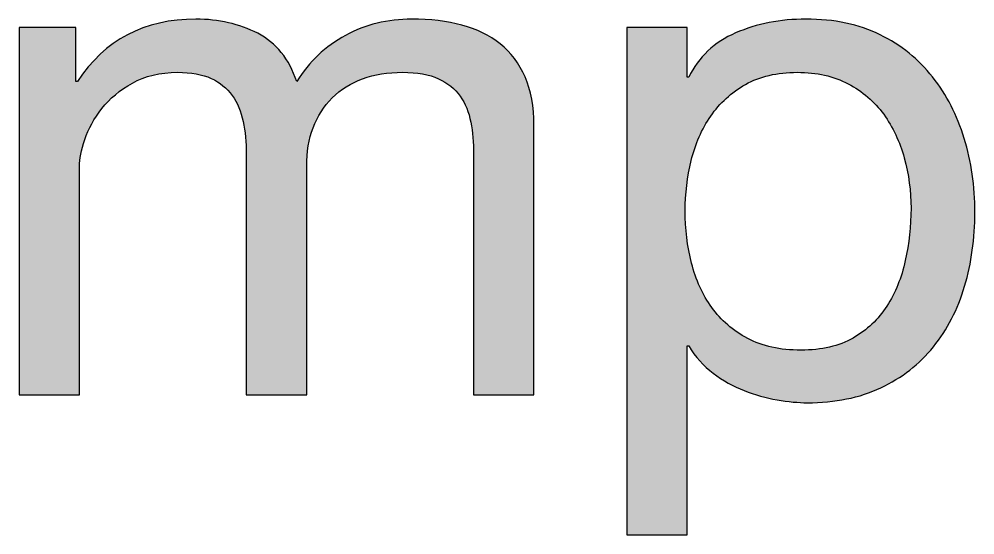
# Paper-space layout 'A0mask (portrait)' of a CAD drawing. Extents: x 0 to 810, y 0 to 1153.
# Drawn here: x 651.85 to 657.4, y 58.4 to 61.39 of the extents above; entities that cross this region are included whole.
import ezdxf
from ezdxf.enums import TextEntityAlignment as Align

# ---------------------------------------------------------------- set-up
doc = ezdxf.new("R2010")
doc.units = 0
doc.layers.get('0').update_dxf_attribs({"linetype": 'CONTINUOUS'})
doc.layers.get('Defpoints').update_dxf_attribs({"linetype": 'CONTINUOUS'})
doc.layers.add('JPP_Mask', color=7, linetype='CONTINUOUS')
doc.styles.add('JPP', font='arial.ttf')

# ---------------------------------------------------------------- blocks, each defined once
blk = doc.blocks.new('A0mask (portrait)')
at = {"true_color": 0x004a91}
h = blk.add_hatch(color=154, dxfattribs=at)
edge = h.paths.add_edge_path()
edge.add_spline(control_points=[(652.2313, 60.6904), (652.2521, 60.7524), (652.2848, 60.812), (652.3302, 60.8698), (652.3757, 60.9275), (652.4348, 60.9768), (652.5072, 61.0179)], knot_values=[28, 28, 28, 28, 29, 29, 29, 30, 30, 30, 30], degree=3, periodic=0)
edge.add_spline(control_points=[(652.5072, 61.0179), (652.5801, 61.0591), (652.6672, 61.08), (652.769, 61.08)], knot_values=[27, 27, 27, 27, 28, 28, 28, 28], degree=3, periodic=0)
edge.add_spline(control_points=[(652.769, 61.08), (652.8485, 61.08), (652.9139, 61.0681), (652.9645, 61.0449)], knot_values=[26, 26, 26, 26, 27, 27, 27, 27], degree=3, periodic=0)
edge.add_spline(control_points=[(652.9645, 61.0449), (653.0156, 61.0213), (653.0559, 60.9886), (653.0862, 60.946), (653.1165, 60.9034), (653.1378, 60.8532), (653.1501, 60.7955), (653.1624, 60.7377), (653.1685, 60.6748), (653.1685, 60.6061)], knot_values=[23, 23, 23, 23, 24, 24, 24, 25, 25, 25, 26, 26, 26, 26], degree=3, periodic=0)
edge.add_spline(control_points=[(653.1685, 60.6061), (653.1685, 60.6061), (653.1685, 59.2092), (653.1685, 59.2092), (653.1685, 59.2092), (653.2561, 59.2092), (653.3437, 59.2092)], knot_values=[21.5, 21.5, 21.5, 21.5, 22.5, 22.5, 22.5, 23, 23, 23, 23], degree=3, periodic=0)
edge.add_spline(control_points=[(653.3437, 59.2092), (653.4312, 59.2092), (653.5188, 59.2092), (653.5188, 59.2092), (653.5188, 59.2092), (653.5188, 59.5409), (653.5188, 59.8727)], knot_values=[20.5, 20.5, 20.5, 20.5, 21, 21, 21, 21.5, 21.5, 21.5, 21.5], degree=3, periodic=0)
edge.add_spline(control_points=[(653.5188, 59.8727), (653.5188, 60.2044), (653.5188, 60.5361), (653.5188, 60.5361), (653.5188, 60.7008), (653.5685, 60.8324), (653.6674, 60.9313)], knot_values=[19, 19, 19, 19, 19.5, 19.5, 19.5, 20.5, 20.5, 20.5, 20.5], degree=3, periodic=0)
edge.add_spline(control_points=[(653.6674, 60.9313), (653.7659, 61.0303), (653.9022, 61.08), (654.075, 61.08)], knot_values=[18, 18, 18, 18, 19, 19, 19, 19], degree=3, periodic=0)
edge.add_spline(control_points=[(654.075, 61.08), (654.1602, 61.08), (654.2298, 61.0676), (654.2833, 61.0426)], knot_values=[17, 17, 17, 17, 18, 18, 18, 18], degree=3, periodic=0)
edge.add_spline(control_points=[(654.2833, 61.0426), (654.3368, 61.0179), (654.3784, 60.9843), (654.4087, 60.9417), (654.439, 60.8991), (654.4598, 60.849), (654.4707, 60.7912), (654.4816, 60.7335), (654.4873, 60.6719), (654.4873, 60.6061)], knot_values=[14, 14, 14, 14, 15, 15, 15, 16, 16, 16, 17, 17, 17, 17], degree=3, periodic=0)
edge.add_spline(control_points=[(654.4873, 60.6061), (654.4873, 60.6061), (654.4873, 59.2092), (654.4873, 59.2092), (654.4873, 59.2092), (654.5748, 59.2092), (654.6622, 59.2092)], knot_values=[12.5, 12.5, 12.5, 12.5, 13.5, 13.5, 13.5, 14, 14, 14, 14], degree=3, periodic=0)
edge.add_spline(control_points=[(654.6622, 59.2092), (654.7497, 59.2092), (654.8371, 59.2092), (654.8371, 59.2092), (654.8371, 59.2092), (654.8371, 59.5996), (654.8371, 59.99)], knot_values=[11.5, 11.5, 11.5, 11.5, 12, 12, 12, 12.5, 12.5, 12.5, 12.5], degree=3, periodic=0)
edge.add_spline(control_points=[(654.8371, 59.99), (654.8371, 60.3804), (654.8371, 60.7709), (654.8371, 60.7709), (654.8371, 60.8807), (654.8201, 60.9749), (654.786, 61.053)], knot_values=[10, 10, 10, 10, 10.5, 10.5, 10.5, 11.5, 11.5, 11.5, 11.5], degree=3, periodic=0)
edge.add_spline(control_points=[(654.786, 61.053), (654.7514, 61.1311), (654.7036, 61.195), (654.6416, 61.2447)], knot_values=[9, 9, 9, 9, 10, 10, 10, 10], degree=3, periodic=0)
edge.add_spline(control_points=[(654.6416, 61.2447), (654.5796, 61.2939), (654.5058, 61.3304), (654.4191, 61.3536)], knot_values=[8, 8, 8, 8, 9, 9, 9, 9], degree=3, periodic=0)
edge.add_spline(control_points=[(654.4191, 61.3536), (654.3325, 61.3772), (654.236, 61.3886), (654.1285, 61.3886)], knot_values=[7, 7, 7, 7, 8, 8, 8, 8], degree=3, periodic=0)
edge.add_spline(control_points=[(654.1285, 61.3886), (653.9884, 61.3886), (653.8601, 61.3573), (653.7437, 61.2939)], knot_values=[6, 6, 6, 6, 7, 7, 7, 7], degree=3, periodic=0)
edge.add_spline(control_points=[(653.7437, 61.2939), (653.6267, 61.231), (653.5325, 61.1415), (653.4611, 61.026)], knot_values=[5, 5, 5, 5, 6, 6, 6, 6], degree=3, periodic=0)
edge.add_spline(control_points=[(653.4611, 61.026), (653.417, 61.1581), (653.3418, 61.2513), (653.2348, 61.3062)], knot_values=[4, 4, 4, 4, 5, 5, 5, 5], degree=3, periodic=0)
edge.add_spline(control_points=[(653.2348, 61.3062), (653.1273, 61.3611), (653.0081, 61.3886), (652.876, 61.3886)], knot_values=[3, 3, 3, 3, 4, 4, 4, 4], degree=3, periodic=0)
edge.add_spline(control_points=[(652.876, 61.3886), (652.5768, 61.3886), (652.3473, 61.2679), (652.1882, 61.026)], knot_values=[2, 2, 2, 2, 3, 3, 3, 3], degree=3, periodic=0)
edge.add_spline(control_points=[(652.1797, 61.026), (652.1797, 61.026), (652.1797, 61.1043), (652.1797, 61.1827)], knot_values=[0.5, 0.5, 0.5, 0.5, 1, 1, 1, 1], degree=3, periodic=0)
edge.add_spline(control_points=[(652.1797, 61.1827), (652.1797, 61.261), (652.1797, 61.3394), (652.1797, 61.3394), (652.1797, 61.3394), (652.1591, 61.3394), (652.1282, 61.3394)], knot_values=[34.749965, 34.749965, 34.749965, 34.749965, 35.249965, 35.249965, 35.249965, 35.5, 35.5, 35.5, 35.5], degree=3, periodic=0)
edge.add_spline(control_points=[(652.1282, 61.3394), (652.0973, 61.3394), (652.0561, 61.3394), (652.0149, 61.3394)], knot_values=[34.49997, 34.49997, 34.49997, 34.49997, 34.749965, 34.749965, 34.749965, 34.749965], degree=3, periodic=0)
edge.add_spline(control_points=[(652.0149, 61.3394), (651.9943, 61.3394), (651.9738, 61.3394), (651.9545, 61.3394)], knot_values=[34.374972, 34.374972, 34.374972, 34.374972, 34.49997, 34.49997, 34.49997, 34.49997], degree=3, periodic=0)
edge.add_spline(control_points=[(651.9545, 61.3394), (651.9352, 61.3394), (651.9171, 61.3394), (651.9017, 61.3394)], knot_values=[34.249975, 34.249975, 34.249975, 34.249975, 34.374973, 34.374973, 34.374973, 34.374973], degree=3, periodic=0)
edge.add_spline(control_points=[(651.9017, 61.3394), (651.894, 61.3394), (651.8869, 61.3394), (651.8806, 61.3394)], knot_values=[34.187476, 34.187476, 34.187476, 34.187476, 34.249975, 34.249975, 34.249975, 34.249975], degree=3, periodic=0)
edge.add_spline(control_points=[(651.8806, 61.3394), (651.8743, 61.3394), (651.8689, 61.3394), (651.8644, 61.3394)], knot_values=[34.124977, 34.124977, 34.124977, 34.124977, 34.187476, 34.187476, 34.187476, 34.187476], degree=3, periodic=0)
edge.add_spline(control_points=[(651.8502, 61.3394), (651.8502, 61.3394), (651.8502, 61.3394), (651.8502, 61.3394), (651.8502, 61.3394), (651.8502, 61.3394), (651.8502, 61.3394)], knot_values=[33.99998, 33.99998, 33.99998, 33.99998, 34.001425, 34.001425, 34.001425, 34.001445, 34.001445, 34.001445, 34.001445], degree=3, periodic=0)
edge.add_spline(control_points=[(651.8502, 61.3394), (651.8502, 61.3393), (651.8502, 60.8068), (651.8502, 60.2743)], knot_values=[33.49999, 33.49999, 33.49999, 33.49999, 33.99998, 33.99998, 33.99998, 33.99998], degree=3, periodic=0)
edge.add_spline(control_points=[(651.8502, 60.2743), (651.8502, 59.7417), (651.8502, 59.2092), (651.8502, 59.2092), (651.8502, 59.2092), (651.8502, 59.2092), (651.8502, 59.2092)], knot_values=[32.999023, 32.999023, 32.999023, 32.999023, 33.499013, 33.499013, 33.499013, 33.49999, 33.49999, 33.49999, 33.49999], degree=3, periodic=0)
edge.add_spline(control_points=[(651.8589, 59.2092), (651.8607, 59.2092), (651.8629, 59.2092), (651.8653, 59.2092)], knot_values=[32.875002, 32.875002, 32.875002, 32.875002, 32.906252, 32.906252, 32.906252, 32.906252], degree=3, periodic=0)
edge.add_spline(control_points=[(651.8653, 59.2092), (651.8701, 59.2092), (651.8759, 59.2092), (651.8825, 59.2092)], knot_values=[32.812504, 32.812504, 32.812504, 32.812504, 32.875002, 32.875002, 32.875002, 32.875002], degree=3, periodic=0)
edge.add_spline(control_points=[(651.8825, 59.2092), (651.8892, 59.2092), (651.8967, 59.2092), (651.905, 59.2092)], knot_values=[32.750005, 32.750005, 32.750005, 32.750005, 32.812504, 32.812504, 32.812504, 32.812504], degree=3, periodic=0)
edge.add_spline(control_points=[(651.905, 59.2092), (651.9214, 59.2092), (651.9405, 59.2092), (651.9611, 59.2092)], knot_values=[32.625008, 32.625008, 32.625008, 32.625008, 32.750005, 32.750005, 32.750005, 32.750005], degree=3, periodic=0)
edge.add_spline(control_points=[(651.9611, 59.2092), (651.9816, 59.2092), (652.0035, 59.2092), (652.0254, 59.2092)], knot_values=[32.50001, 32.50001, 32.50001, 32.50001, 32.625008, 32.625008, 32.625008, 32.625008], degree=3, periodic=0)
edge.add_spline(control_points=[(652.0254, 59.2092), (652.0691, 59.2092), (652.1129, 59.2092), (652.1458, 59.2092)], knot_values=[32.250015, 32.250015, 32.250015, 32.250015, 32.50001, 32.50001, 32.50001, 32.50001], degree=3, periodic=0)
edge.add_spline(control_points=[(652.1458, 59.2092), (652.1786, 59.2092), (652.2005, 59.2092), (652.2005, 59.2092), (652.2005, 59.2092), (652.2005, 59.2092), (652.2005, 59.2092)], knot_values=[31.999532, 31.999532, 31.999532, 31.999532, 32.249547, 32.249547, 32.249547, 32.250015, 32.250015, 32.250015, 32.250015], degree=3, periodic=0)
edge.add_spline(control_points=[(652.2005, 59.2092), (652.2005, 59.2092), (652.2005, 59.2092), (652.2005, 59.2092)], knot_values=[31.999288, 31.999288, 31.999288, 31.999288, 31.999532, 31.999532, 31.999532, 31.999532], degree=3, periodic=0)
edge.add_spline(control_points=[(652.2005, 59.2177), (652.2005, 59.2196), (652.2005, 59.2217), (652.2005, 59.2241)], knot_values=[31.937521, 31.937521, 31.937521, 31.937521, 31.953146, 31.953146, 31.953146, 31.953146], degree=3, periodic=0)
edge.add_spline(control_points=[(652.2005, 59.2241), (652.2005, 59.229), (652.2005, 59.235), (652.2005, 59.242)], knot_values=[31.906272, 31.906272, 31.906272, 31.906272, 31.937521, 31.937521, 31.937521, 31.937521], degree=3, periodic=0)
edge.add_spline(control_points=[(652.2005, 59.242), (652.2005, 59.2491), (652.2005, 59.2572), (652.2005, 59.2662)], knot_values=[31.875022, 31.875022, 31.875022, 31.875022, 31.906272, 31.906272, 31.906272, 31.906272], degree=3, periodic=0)
edge.add_spline(control_points=[(652.2005, 59.2662), (652.2005, 59.2844), (652.2005, 59.3064), (652.2005, 59.3317)], knot_values=[31.812524, 31.812524, 31.812524, 31.812524, 31.875022, 31.875022, 31.875022, 31.875022], degree=3, periodic=0)
edge.add_spline(control_points=[(652.2005, 59.3317), (652.2005, 59.3569), (652.2005, 59.3854), (652.2005, 59.4165)], knot_values=[31.750025, 31.750025, 31.750025, 31.750025, 31.812524, 31.812524, 31.812524, 31.812524], degree=3, periodic=0)
edge.add_spline(control_points=[(652.2005, 59.4165), (652.2005, 59.4787), (652.2005, 59.5513), (652.2005, 59.629)], knot_values=[31.625028, 31.625028, 31.625028, 31.625028, 31.750025, 31.750025, 31.750025, 31.750025], degree=3, periodic=0)
edge.add_spline(control_points=[(652.2005, 59.629), (652.2005, 59.7067), (652.2005, 59.7897), (652.2005, 59.8726)], knot_values=[31.50003, 31.50003, 31.50003, 31.50003, 31.625028, 31.625028, 31.625028, 31.625028], degree=3, periodic=0)
edge.add_spline(control_points=[(652.2005, 59.8726), (652.2005, 60.0384), (652.2005, 60.2043), (652.2005, 60.3287)], knot_values=[31.250035, 31.250035, 31.250035, 31.250035, 31.50003, 31.50003, 31.50003, 31.50003], degree=3, periodic=0)
edge.add_spline(control_points=[(652.2005, 60.3287), (652.2005, 60.4531), (652.2005, 60.5361), (652.2005, 60.5361), (652.2005, 60.5772), (652.2109, 60.6288), (652.2313, 60.6904)], knot_values=[30, 30, 30, 30, 30.250035, 30.250035, 30.250035, 31.250035, 31.250035, 31.250035, 31.250035], degree=3, periodic=0)
h = blk.add_hatch(color=154, dxfattribs=at)
edge = h.paths.add_edge_path(flags=16)
edge.add_spline(control_points=[(656.9857, 60.5834), (656.9597, 60.6781), (656.9199, 60.7623), (656.8664, 60.8366), (656.8129, 60.911), (656.7438, 60.9697), (656.66, 61.0137), (656.5762, 61.0577), (656.4782, 61.08), (656.3656, 61.08), (656.2477, 61.08), (656.1474, 61.0563), (656.065, 61.0099), (655.9826, 60.963), (655.915, 60.902), (655.8629, 60.8262), (655.8108, 60.751), (655.7729, 60.6648), (655.7498, 60.5687), (655.7266, 60.4726), (655.7147, 60.3751), (655.7147, 60.2762), (655.7147, 60.1721), (655.727, 60.0708), (655.7516, 59.9737), (655.7763, 59.8762), (655.8155, 59.7901), (655.869, 59.7162), (655.9225, 59.6419), (655.9921, 59.5822), (656.0773, 59.5368), (656.1625, 59.4914), (656.2652, 59.4686), (656.3864, 59.4686), (656.5071, 59.4686), (656.608, 59.4923), (656.6889, 59.5387), (656.7698, 59.5856), (656.8352, 59.6471), (656.8849, 59.7243), (656.9341, 59.8009), (656.9701, 59.889), (656.9918, 59.9879), (657.0141, 60.0868), (657.025, 60.1886), (657.025, 60.2928), (657.025, 60.3917), (657.0117, 60.4887), (656.9857, 60.5834)], knot_values=[0, 0, 0, 0, 1, 1, 1, 2, 2, 2, 3, 3, 3, 4, 4, 4, 5, 5, 5, 6, 6, 6, 7, 7, 7, 8, 8, 8, 9, 9, 9, 10, 10, 10, 11, 11, 11, 12, 12, 12, 13, 13, 13, 14, 14, 14, 15, 15, 15, 16, 16, 16, 16], degree=3, periodic=0)
edge = h.paths.add_edge_path()
edge.add_spline(control_points=[(655.727, 61.3394), (655.727, 61.3394), (655.727, 61.0511), (655.727, 61.0511), (655.727, 61.0511), (655.7351, 61.0511), (655.7351, 61.0511), (655.7928, 61.1689), (655.8837, 61.2551), (656.0073, 61.3086), (656.1308, 61.3621), (656.2667, 61.3886), (656.4153, 61.3886), (656.58, 61.3886), (656.7234, 61.3583), (656.8456, 61.2982), (656.9677, 61.2376), (657.0695, 61.1562), (657.1504, 61.053), (657.2314, 60.9498), (657.2929, 60.831), (657.3341, 60.6965), (657.3753, 60.5621), (657.3956, 60.4191), (657.3956, 60.2681), (657.3956, 60.1171), (657.3757, 59.9742), (657.336, 59.8398), (657.2962, 59.7048), (657.2356, 59.5875), (657.1547, 59.4876), (657.0737, 59.3872), (656.972, 59.3082), (656.8498, 59.2504), (656.7277, 59.1927), (656.5852, 59.1638), (656.4233, 59.1638), (656.3713, 59.1638), (656.3126, 59.1695), (656.2482, 59.1804), (656.1838, 59.1913), (656.1199, 59.2092), (656.0565, 59.2339), (655.9935, 59.2585), (655.9339, 59.2921), (655.8776, 59.3347), (655.8212, 59.3773), (655.7739, 59.4303), (655.7351, 59.4937), (655.7351, 59.4937), (655.727, 59.4937), (655.727, 59.4937), (655.727, 59.4937), (655.727, 58.3974), (655.727, 58.3974), (655.727, 58.3974), (655.3767, 58.3974), (655.3767, 58.3974), (655.3767, 58.3974), (655.3767, 61.3394), (655.3767, 61.3394), (655.3767, 61.3394), (655.727, 61.3394), (655.727, 61.3394)], knot_values=[0, 0, 0, 0, 1, 1, 1, 2, 2, 2, 3, 3, 3, 4, 4, 4, 5, 5, 5, 6, 6, 6, 7, 7, 7, 8, 8, 8, 9, 9, 9, 10, 10, 10, 11, 11, 11, 12, 12, 12, 13, 13, 13, 14, 14, 14, 15, 15, 15, 16, 16, 16, 17, 17, 17, 18, 18, 18, 19, 19, 19, 20, 20, 20, 21, 21, 21, 21], degree=3, periodic=0)
at = {"layer": 'Defpoints', "color": 154, "true_color": 0x004a91}
for points, knots in [([(652.1797, 61.3394), (652.1797, 61.3394), (652.1797, 61.026), (652.1797, 61.026), (652.1797, 61.026), (652.1882, 61.026), (652.1882, 61.026), (652.3473, 61.2679), (652.5768, 61.3886), (652.876, 61.3886), (653.0081, 61.3886), (653.1273, 61.3611), (653.2348, 61.3062), (653.3418, 61.2513), (653.417, 61.1581), (653.4611, 61.026), (653.5325, 61.1415), (653.6267, 61.231), (653.7437, 61.2939), (653.8601, 61.3573), (653.9884, 61.3886), (654.1285, 61.3886), (654.236, 61.3886), (654.3325, 61.3772), (654.4191, 61.3536), (654.5058, 61.3304), (654.5796, 61.2939), (654.6416, 61.2447), (654.7036, 61.195), (654.7514, 61.1311), (654.786, 61.053), (654.8201, 60.9749), (654.8371, 60.8807), (654.8371, 60.7709), (654.8371, 60.7709), (654.8371, 59.2092), (654.8371, 59.2092), (654.8371, 59.2092), (654.4873, 59.2092), (654.4873, 59.2092), (654.4873, 59.2092), (654.4873, 60.6061), (654.4873, 60.6061), (654.4873, 60.6719), (654.4816, 60.7335), (654.4707, 60.7912), (654.4598, 60.849), (654.439, 60.8991), (654.4087, 60.9417), (654.3784, 60.9843), (654.3368, 61.0179), (654.2833, 61.0426), (654.2298, 61.0676), (654.1602, 61.08), (654.075, 61.08), (653.9022, 61.08), (653.7659, 61.0303), (653.6674, 60.9313), (653.5685, 60.8324), (653.5188, 60.7008), (653.5188, 60.5361), (653.5188, 60.5361), (653.5188, 59.2092), (653.5188, 59.2092), (653.5188, 59.2092), (653.1685, 59.2092), (653.1685, 59.2092), (653.1685, 59.2092), (653.1685, 60.6061), (653.1685, 60.6061), (653.1685, 60.6748), (653.1624, 60.7377), (653.1501, 60.7955), (653.1378, 60.8532), (653.1165, 60.9034), (653.0862, 60.946), (653.0559, 60.9886), (653.0156, 61.0213), (652.9645, 61.0449), (652.9139, 61.0681), (652.8485, 61.08), (652.769, 61.08), (652.6672, 61.08), (652.5801, 61.0591), (652.5072, 61.0179), (652.4348, 60.9768), (652.3757, 60.9275), (652.3302, 60.8698), (652.2848, 60.812), (652.2521, 60.7524), (652.2313, 60.6904), (652.2109, 60.6288), (652.2005, 60.5772), (652.2005, 60.5361), (652.2005, 60.5361), (652.2005, 59.2092), (652.2005, 59.2092), (652.2005, 59.2092), (651.8502, 59.2092), (651.8502, 59.2092), (651.8502, 59.2092), (651.8502, 61.3394), (651.8502, 61.3394), (651.8502, 61.3394), (652.1797, 61.3394), (652.1797, 61.3394)], [0, 0, 0, 0, 1, 1, 1, 2, 2, 2, 3, 3, 3, 4, 4, 4, 5, 5, 5, 6, 6, 6, 7, 7, 7, 8, 8, 8, 9, 9, 9, 10, 10, 10, 11, 11, 11, 12, 12, 12, 13, 13, 13, 14, 14, 14, 15, 15, 15, 16, 16, 16, 17, 17, 17, 18, 18, 18, 19, 19, 19, 20, 20, 20, 21, 21, 21, 22, 22, 22, 23, 23, 23, 24, 24, 24, 25, 25, 25, 26, 26, 26, 27, 27, 27, 28, 28, 28, 29, 29, 29, 30, 30, 30, 31, 31, 31, 32, 32, 32, 33, 33, 33, 34, 34, 34, 35, 35, 35, 35]), ([(655.727, 61.3394), (655.727, 61.3394), (655.727, 61.0511), (655.727, 61.0511), (655.727, 61.0511), (655.7351, 61.0511), (655.7351, 61.0511), (655.7928, 61.1689), (655.8837, 61.2551), (656.0073, 61.3086), (656.1308, 61.3621), (656.2667, 61.3886), (656.4153, 61.3886), (656.58, 61.3886), (656.7234, 61.3583), (656.8456, 61.2982), (656.9677, 61.2376), (657.0695, 61.1562), (657.1504, 61.053), (657.2314, 60.9498), (657.2929, 60.831), (657.3341, 60.6965), (657.3753, 60.5621), (657.3956, 60.4191), (657.3956, 60.2681), (657.3956, 60.1171), (657.3757, 59.9742), (657.336, 59.8398), (657.2962, 59.7048), (657.2356, 59.5875), (657.1547, 59.4876), (657.0737, 59.3872), (656.972, 59.3082), (656.8498, 59.2504), (656.7277, 59.1927), (656.5852, 59.1638), (656.4233, 59.1638), (656.3713, 59.1638), (656.3126, 59.1695), (656.2482, 59.1804), (656.1838, 59.1913), (656.1199, 59.2092), (656.0565, 59.2339), (655.9935, 59.2585), (655.9339, 59.2921), (655.8776, 59.3347), (655.8212, 59.3773), (655.7739, 59.4303), (655.7351, 59.4937), (655.7351, 59.4937), (655.727, 59.4937), (655.727, 59.4937), (655.727, 59.4937), (655.727, 58.3974), (655.727, 58.3974), (655.727, 58.3974), (655.3767, 58.3974), (655.3767, 58.3974), (655.3767, 58.3974), (655.3767, 61.3394), (655.3767, 61.3394), (655.3767, 61.3394), (655.727, 61.3394), (655.727, 61.3394)], [0, 0, 0, 0, 1, 1, 1, 2, 2, 2, 3, 3, 3, 4, 4, 4, 5, 5, 5, 6, 6, 6, 7, 7, 7, 8, 8, 8, 9, 9, 9, 10, 10, 10, 11, 11, 11, 12, 12, 12, 13, 13, 13, 14, 14, 14, 15, 15, 15, 16, 16, 16, 17, 17, 17, 18, 18, 18, 19, 19, 19, 20, 20, 20, 21, 21, 21, 21]), ([(656.9857, 60.5834), (656.9597, 60.6781), (656.9199, 60.7623), (656.8664, 60.8366), (656.8129, 60.911), (656.7438, 60.9697), (656.66, 61.0137), (656.5762, 61.0577), (656.4782, 61.08), (656.3656, 61.08), (656.2477, 61.08), (656.1474, 61.0563), (656.065, 61.0099), (655.9826, 60.963), (655.915, 60.902), (655.8629, 60.8262), (655.8108, 60.751), (655.7729, 60.6648), (655.7498, 60.5687), (655.7266, 60.4726), (655.7147, 60.3751), (655.7147, 60.2762), (655.7147, 60.1721), (655.727, 60.0708), (655.7516, 59.9737), (655.7763, 59.8762), (655.8155, 59.7901), (655.869, 59.7162), (655.9225, 59.6419), (655.9921, 59.5822), (656.0773, 59.5368), (656.1625, 59.4914), (656.2652, 59.4686), (656.3864, 59.4686), (656.5071, 59.4686), (656.608, 59.4923), (656.6889, 59.5387), (656.7698, 59.5856), (656.8352, 59.6471), (656.8849, 59.7243), (656.9341, 59.8009), (656.9701, 59.889), (656.9918, 59.9879), (657.0141, 60.0868), (657.025, 60.1886), (657.025, 60.2928), (657.025, 60.3917), (657.0117, 60.4887), (656.9857, 60.5834)], [0, 0, 0, 0, 1, 1, 1, 2, 2, 2, 3, 3, 3, 4, 4, 4, 5, 5, 5, 6, 6, 6, 7, 7, 7, 8, 8, 8, 9, 9, 9, 10, 10, 10, 11, 11, 11, 12, 12, 12, 13, 13, 13, 14, 14, 14, 15, 15, 15, 16, 16, 16, 16])]:
    blk.add_open_spline(points, degree=3, knots=knots, dxfattribs=at)
at = {"color": 7, "style": 'JPP'}
for tag, p in [('Client', (743, 115)), ('Project1', (743, 90)), ('Project2', (743, 82.5)), ('Project3', (743, 75)), ('Title1', (743, 57.5)), ('Title2', (743, 50)), ('Title3', (743, 42.5)), ('Status', (635, 7.5))]:
    blk.add_attdef(tag, text='', height=3.5, dxfattribs=at).set_placement(p, align=Align.MIDDLE_LEFT)
at = {"color": 2, "style": 'JPP'}
for tag, p in [('Scale', (662.5, 25)), ('Checked', (752.5, 25)), ('Drawn', (707.5, 25)), ('Date', (797.5, 25))]:
    blk.add_attdef(tag, text='', height=2, dxfattribs=at).set_placement(p, align=Align.MIDDLE_CENTER)
at = {"color": 6, "style": 'JPP'}
for tag, p in [('Ref', (725, 7.5)), ('DrgNo.', (767, 7.5))]:
    blk.add_attdef(tag, text='', height=4, dxfattribs=at).set_placement(p, align=Align.MIDDLE_LEFT)
blk.add_attdef('Rev', text='', height=4, dxfattribs=at).set_placement((801.2747, 7.5), align=Align.MIDDLE_CENTER)

psp = doc.layouts.new('A0mask (portrait)')

# ---------------------------------------------------------------- block references
at = {"layer": 'JPP_Mask'}
psp.add_blockref('A0mask (portrait)', (0, 0), dxfattribs=at)

doc.saveas('drawing.dxf')
